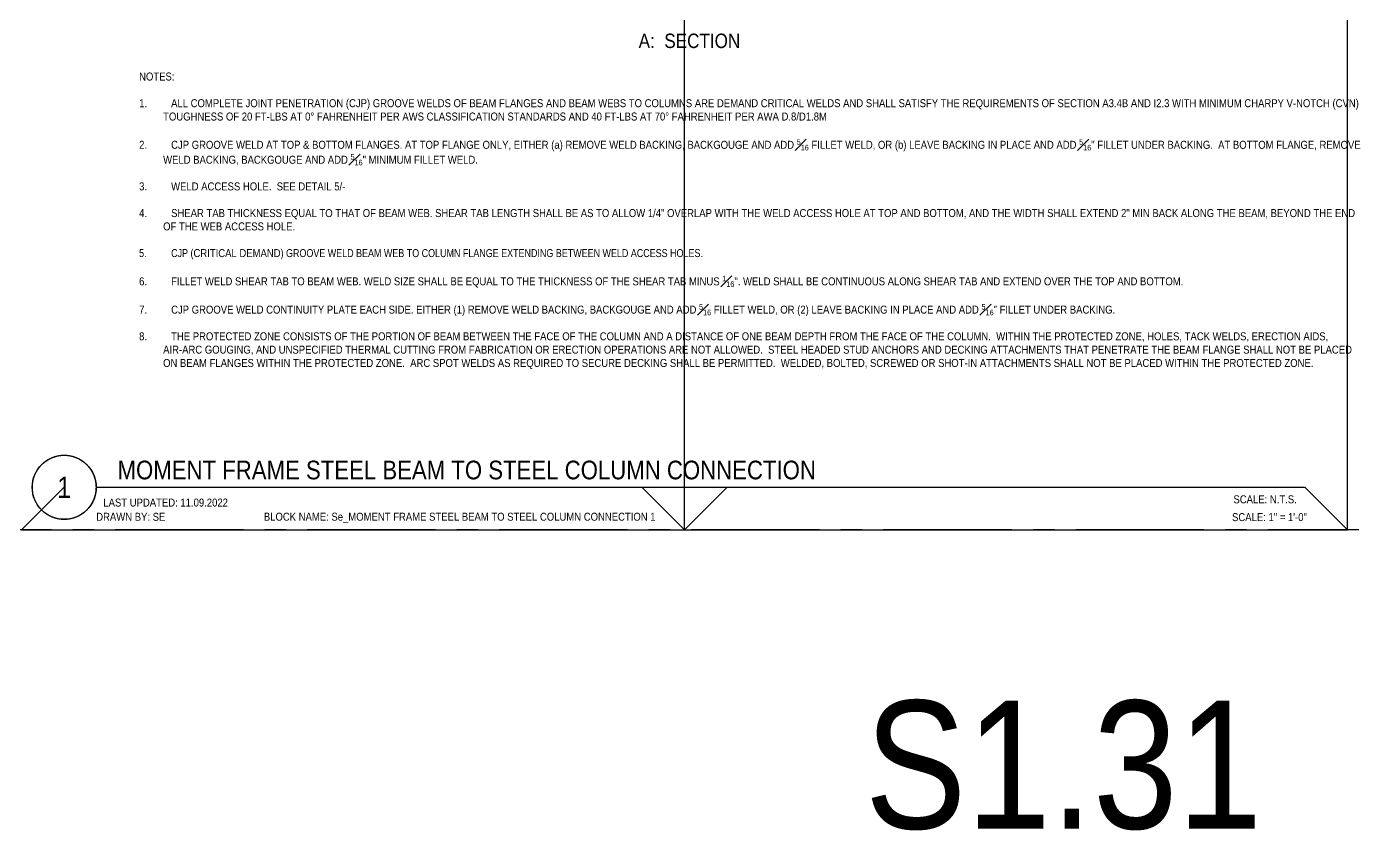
# Model space of a CAD drawing. Header units: inches. Extents: x -16404 to 14624, y -1591 to 16152.
# Drawn here: x 1491 to 1677.4, y 13157.7 to 13270.8 of the extents above; entities that cross this region are included whole.
import ezdxf
from ezdxf import colors
from ezdxf.entities.mleader import LeaderData, LeaderLine
from ezdxf.enums import TextEntityAlignment as Align
from ezdxf.math import Vec2, Vec3

# ---------------------------------------------------------------- set-up
doc = ezdxf.new("R2010")
doc.units = ezdxf.units.IN
doc.header["$LTSCALE"] = 24
doc.header["$MEASUREMENT"] = 0
doc.linetypes.add('CENTER2', pattern=[1.125, 0.75, -0.125, 0.125, -0.125])
doc.linetypes.add('DASHED2', pattern=[0.375, 0.25, -0.125])
doc.layers.get('0').update_dxf_attribs({"linetype": 'CONTINUOUS'})
doc.layers.add('DESIGNER COMMENTS', color=221, linetype='CONTINUOUS', plot=False)
doc.layers.add('S-ANNO-GRID-NONPLOT', color=251, linetype='CONTINUOUS', plot=False)
doc.layers.add('S-ANNO-NOTE', color=4, linetype='CONTINUOUS')
doc.layers.add('S-TYP DETAIL BLOCKS', color=1, linetype='CONTINUOUS')
doc.styles.add('Arial', font='arial.ttf', dxfattribs={"width": 0.85})

# ---------------------------------------------------------------- blocks, each defined once
blk = doc.blocks.new('*U315')
at = {"const_width": 0.1875}
for points in [[(-4.5, 1.695570592395378e-15, -1), (4.5, 1.479114197289397e-31, 3.732050807568883)], [(-4.5, 5.087936460698574e-16, 1), (4.5, 0, -3.732050807568883)]]:
    blk.add_lwpolyline(points, format="xyb", dxfattribs=at)
blk.add_lwpolyline([(4.5, 0), (174.4181977497469, 0)], dxfattribs=at)
blk.add_circle((0, 0), 4.5)
at = {"style": 'Arial', "width": 0.85}
for tag, p in [('DWG_TITLE_1', (7.5, 6.1875)), ('DWG_TITLE_2', (7.5, 2.4375))]:
    blk.add_attdef(tag, text='', height=2.625, dxfattribs=at).set_placement(p, align=Align.MIDDLE_LEFT)
blk.add_attdef('#', text='', height=3, dxfattribs=at).set_placement((0, 0), align=Align.MIDDLE_CENTER)
blk.add_attdef('SCALE', text='', height=1.125, dxfattribs=at).set_placement((173.2931977497469, -1.125), align=Align.TOP_RIGHT)
blk = doc.blocks.new('Se_24x36_DETAILS_GRID')
for p, q in [((23.30227471881284, 5.151434834260726e-14), (23.30227471881284, 7.666666666666725)), ((31.06969962508379, 4.707345624410664e-14), (31.06969962508379, 7.66666666666672)), ((15.53484981254195, 5.68e-14), (16.034849812564, 0.500000000022217)), ((23.3022747188129, 5.68e-14), (23.80227471883495, 0.500000000022217)), ((15.53484981254189, 6.039613253960852e-14), (23.30227471881284, 5.684341886080801e-14)), ((23.30227471881284, 6.039613253960852e-14), (31.06969962508379, 5.684341886080801e-14))]:
    blk.add_line(p, q)
at = {"linetype": 'DASHED2', "ltscale": 0.5}
for p, q in [((23.30227471881284, 5.599999999999999e-14), (22.80227471879079, 0.5000000000222162)), ((31.06969962508379, 5.599999999999999e-14), (30.56969962506174, 0.5000000000222162))]:
    blk.add_line(p, q, dxfattribs=at)
blk = doc.blocks.new('_Integral')
at = {"color": 0, "linetype": 'ByBlock', "lineweight": -2}
for centre, start, end in [((0.44488802, -0.09133463), 101.9999999980396, 167.9999999799194), ((-0.44488802, 0.09133463), 282.0000000215427, 348.0000000034225)]:
    blk.add_arc(centre, 0.45416667, start, end, dxfattribs=at)
blk = doc.blocks.new('Se_MOMENT FRAME STEEL BEAM TO STEEL COLUMN CONNECTION 1')
at = {"layer": 'DESIGNER COMMENTS', "char_height": 1.125, "style": 'Arial'}
for s, insert, width, attachment_point in [('\\A1;LAST UPDATED: 11.09.2022', (5.499838770645511, -1.581014512990805), 17.47096606412005, 1), ('\\A1;DRAWN BY: SE', (4.499838770645511, -3.581014512990805), 9.663113062755798, 1), ('\\A1;BLOCK NAME: Se_MOMENT FRAME STEEL BEAM TO STEEL COLUMN CONNECTION 1', (55.60454943736113, -4.294642857410508), 54.84299027967258, 5), ('\\A1;SCALE: 1{\\H1x;" = 1\'-0"}', (174.709098874986, -3.625000000267391), 19.68744999823992, 3)]:
    blk.add_mtext(s, dxfattribs=dict(at, insert=insert, width=width, attachment_point=attachment_point))
at = {"layer": 'S-ANNO-NOTE', "color": 6, "insert": (87.90682415616357, 61.74769423232283), "char_height": 2.025, "width": 31.08006526517906, "attachment_point": 8, "style": 'Arial'}
blk.add_mtext('A:  SECTION', dxfattribs=at)
at = {"layer": 'S-ANNO-NOTE', "insert": (10.53312996093337, 58.33241204463411), "char_height": 1.125, "width": 157.1787792824423, "attachment_point": 1, "style": 'Arial'}
blk.add_mtext('\\A1;NOTES:\\P\\P\\pi-3.375,l3.375;1.^IALL COMPLETE JOINT PENETRATION (CJP) GROOVE WELDS OF BEAM FLANGES AND BEAM WEBS TO COLUMNS ARE DEMAND CRITICAL WELDS AND SHALL SATISFY THE REQUIREMENTS OF SECTION A3.4B AND I2.3 WITH MINIMUM CHARPY V-NOTCH (CVN) TOUGHNESS OF 20 FT-LBS AT 0° FAHRENHEIT PER AWS CLASSIFICATION STANDARDS AND 40 FT-LBS AT 70° FAHRENHEIT PER AWA D.8/D1.8M\\P\\pi0,l0;\\P\\pi-3.375,l3.375;2.^ICJP GROOVE WELD AT TOP & BOTTOM FLANGES. AT TOP FLANGE ONLY, EITHER (a) REMOVE WELD BACKING, BACKGOUGE AND ADD {\\H0.7x;\\S5#16;} FILLET WELD, OR (b) LEAVE BACKING IN PLACE AND ADD {\\H0.7x;\\S5#16;}" FILLET UNDER BACKING.  AT BOTTOM FLANGE, REMOVE WELD BACKING, BACKGOUGE AND ADD {\\H0.7x;\\S5#16;}" MINIMUM FILLET WELD. \\P\\pi-5.99996,l5.99996;  \\P\\pi-3.375,l3.375;3.^IWELD ACCESS HOLE.  SEE DETAIL 5/-\\P\\pi-5.99996,l5.99996;\\P\\pi-3.375,l3.375;4.^ISHEAR TAB THICKNESS EQUAL TO THAT OF BEAM WEB. SHEAR TAB LENGTH SHALL BE AS TO ALLOW 1/4" OVERLAP WITH THE WELD ACCESS HOLE AT TOP AND BOTTOM, AND THE WIDTH SHALL EXTEND 2" MIN BACK ALONG THE BEAM, BEYOND THE END OF THE WEB ACCESS HOLE.\\P\\pi-5.99996,l5.99996;\\P\\pi-3.375,l3.375;{\\A0;\\W0.8;5.^ICJP (}CRITICAL DEMAND{\\A0;\\W0.8;) GROOVE WELD BEAM WEB TO COLUMN FLANGE EXTENDING BETWEEN WELD ACCESS HOLES}. \\P\\pi0,l0;\\P\\pi-3.375,l3.375;6.^IFILLET WELD SHEAR TAB TO BEAM WEB. WELD SIZE SHALL BE EQUAL TO THE THICKNESS OF THE SHEAR TAB MINUS {\\H0.7x;\\S1#16;\\H1.4286x;". WELD SHALL BE CONTINUOUS ALONG SHEAR TAB AND EXTEND OVER THE TOP AND BOTTOM.}\\P\\pi-5.99996,l5.99996;\\P\\pi-3.375,l3.375;7.^ICJP GROOVE WELD CONTINUITY PLATE EACH SIDE. EITHER (1) REMOVE WELD BACKING, BACKGOUGE AND ADD {\\H0.7x;\\S5#16;\\H1.4286x; FILLET WELD, OR (2) LEAVE BACKING IN PLACE AND ADD \\H0.7x;\\S5#16;\\H1.4286x;" FILLET UNDER BACKING.\\P\\pi0,l0;\\P\\pi-3.375,l3.375;8.^ITHE PROTECTED ZONE CONSISTS OF THE PORTION OF BEAM BETWEEN THE FACE OF THE COLUMN AND A DISTANCE OF ONE BEAM DEPTH FROM THE FACE OF THE COLUMN.  WITHIN THE PROTECTED ZONE, HOLES, TACK WELDS, ERECTION AIDS, AIR-ARC GOUGING, AND UNSPECIFIED THERMAL CUTTING FROM FABRICATION OR ERECTION OPERATIONS ARE NOT ALLOWED.  STEEL HEADED STUD ANCHORS AND DECKING ATTACHMENTS THAT PENETRATE THE BEAM FLANGE SHALL NOT BE PLACED ON BEAM FLANGES WITHIN THE PROTECTED ZONE.  ARC SPOT WELDS AS REQUIRED TO SECURE DECKING SHALL BE PERMITTED.  WELDED, BOLTED, SCREWED OR SHOT-IN ATTACHMENTS SHALL NOT BE PLACED WITHIN THE PROTECTED ZONE.}', dxfattribs=at)
blk = doc.blocks.new('Se_MOMENT FRAME BEAM BRACING')
at = {"layer": 'S-ANNO-NOTE'}
ml = blk.add_multileader_mtext('Standard', dxfattribs=at)
ml.set_content('\\A1;{\\H0.7x;\\C4;\\S3#8;\\H1.42857x;" STIFFENER PLATE}', color=256, style='Arial')
ml.set_leader_properties(color=2)
ml.set_arrow_properties(name='INTEGRAL')
ml.build(insert=Vec2(0, 0))
ml.multileader.update_dxf_attribs({"dogleg_length": 0.36, "arrow_head_size": 1.5, "scale": 12})
ctx = ml.context
ctx.base_point, ctx.scale, ctx.char_height, ctx.arrow_head_size, ctx.landing_gap_size, ctx.plane_origin = Vec3(61.29757650425541, 34.20983409335895), 12, 1.125, 1.5, 0.75, Vec3(16.09079086104043, 332.5446559394186)
notes = []
notes.append((ctx, [(0, (1, 1, 0), (59.7975765042554, 34.20983409335895), (1, 0), 1.500000000000008, [(0, [(53.37673057821098, 39.51893751127864)], 0, [])])]))
ctx.mtext.insert, ctx.mtext.width, ctx.mtext.flow_direction = Vec3(62.0475765042554, 34.7819265121434), 15.1957896375, 5
ml = blk.add_multileader_mtext('Standard', dxfattribs=at)
ml.set_content('\\A1;{\\C4;M.F. BEAM PER PLAN}', color=256, style='Arial')
ml.set_leader_properties(color=2)
ml.build(insert=Vec2(0, 0))
ml.multileader.update_dxf_attribs({"dogleg_length": 0.36, "arrow_head_size": 1.5, "scale": 12})
ctx = ml.context
ctx.base_point, ctx.scale, ctx.char_height, ctx.arrow_head_size, ctx.landing_gap_size, ctx.plane_origin = Vec3(61.29757650425541, 30.20983409335895), 12, 1.125, 1.5, 0.75, Vec3(16.09079086104043, 328.5446559394186)
notes.append((ctx, [(0, (1, 1, 0), (59.7975765042554, 30.20983409335895), (1, 0), 1.500000000000008, [(0, [(53.37673057821098, 35.51893751127864)], 0, [])])]))
ctx.mtext.insert, ctx.mtext.width, ctx.mtext.flow_direction = Vec3(62.0475765042554, 30.77271779049443), 18.10294097497535, 5
ml = blk.add_multileader_mtext('Standard', dxfattribs=at)
ml.set_content('{\\C4;M.F. COLUMN PER PLAN BEYOND, SHOWN DASHED}', color=256, style='Arial')
ml.set_leader_properties(color=2)
ml.build(insert=Vec2(0, 0))
ml.multileader.update_dxf_attribs({"dogleg_length": 0.36, "arrow_head_size": 1.5, "scale": 12})
ctx = ml.context
ctx.base_point, ctx.scale, ctx.char_height, ctx.arrow_head_size, ctx.landing_gap_size, ctx.plane_origin = Vec3(61.29757650425541, 26.20983409335895), 12, 1.125, 1.5, 0.75, Vec3(16.09079086104043, 324.5446559394186)
notes.append((ctx, [(0, (1, 1, 0), (59.7975765042554, 26.20983409335895), (1, 0), 1.500000000000008, [(0, [(55.50173057820734, 29.76187233746714)], 0, [])])]))
ctx.mtext.insert, ctx.mtext.width, ctx.mtext.flow_direction = Vec3(62.0475765042554, 26.78192652173493), 13.21660714285714, 5
for ctx, leaders in notes:
    for number, flags, end, landing, length, lines in leaders:
        leader = LeaderData()
        leader.index, (leader.has_last_leader_line, leader.has_dogleg_vector, leader.attachment_direction) = number, flags
        leader.last_leader_point, leader.dogleg_vector, leader.dogleg_length = Vec3(end), Vec3(landing), length
        for number, points, colour, breaks in lines:
            line = LeaderLine()
            line.index, line.vertices, line.color, line.breaks = number, Vec3.list(points), colors.encode_raw_color(colour), breaks
            leader.lines.append(line)
        ctx.leaders.append(leader)

msp = doc.modelspace()

# ---------------------------------------------------------------- linework, layer by layer
at = {"layer": 'S-ANNO-GRID-NONPLOT', "linetype": 'CENTER2'}
msp.add_line((3519.530475630434, 13200), (0, 13200), dxfattribs=at)

# ---------------------------------------------------------------- block references
at = {"layer": 'S-ANNO-GRID-NONPLOT', "xscale": 12, "yscale": 12, "zscale": 12}
msp.add_blockref('Se_24x36_DETAILS_GRID', (1303.906095126089, 13200), dxfattribs=at)
at = {"layer": 'S-ANNO-NOTE'}
msp.add_blockref('*U315', (1496.324292876854, 13206.00000000027), dxfattribs=at).add_auto_attribs({'#': '1', 'DWG_TITLE_2': 'MOMENT FRAME STEEL BEAM TO STEEL COLUMN CONNECTION', 'SCALE': 'SCALE: N.T.S.'})
at = {"layer": 'S-TYP DETAIL BLOCKS'}
for name, p in [('Se_MOMENT FRAME STEEL BEAM TO STEEL COLUMN CONNECTION 1', (1496.324292876855, 13206.00000000028)), ('Se_MOMENT FRAME BEAM BRACING', (1309.906095126348, 13206.00000000028))]:
    msp.add_blockref(name, p, dxfattribs=at)

# ---------------------------------------------------------------- texts
at = {"layer": 'S-ANNO-GRID-NONPLOT', "color": 191, "insert": (1664.742490627095, 13175.99999999997), "char_height": 18, "width": 59.09758776434683, "attachment_point": 3, "style": 'Arial'}
msp.add_mtext('S1.31', dxfattribs=at)

doc.saveas('drawing.dxf')
